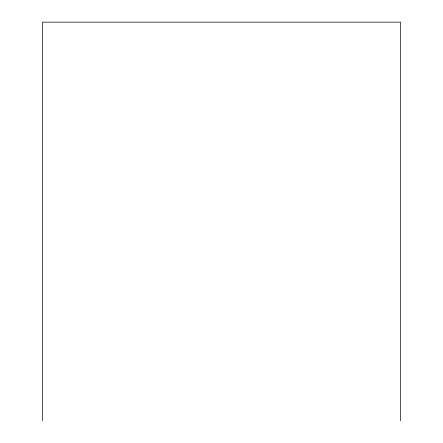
<?xml version="1.0" encoding="UTF-8"?>
<svg xmlns="http://www.w3.org/2000/svg" width="443" height="443" viewBox="0 0 443 443"><rect width="100%" height="100%" fill="white"/><g stroke="black" fill="none" stroke-linecap="round" stroke-linejoin="round"><path stroke-width="0.66" d="M400.566 420.85L400.566 22.15L42.434 22.15L42.434 420.85"/></g></svg>
